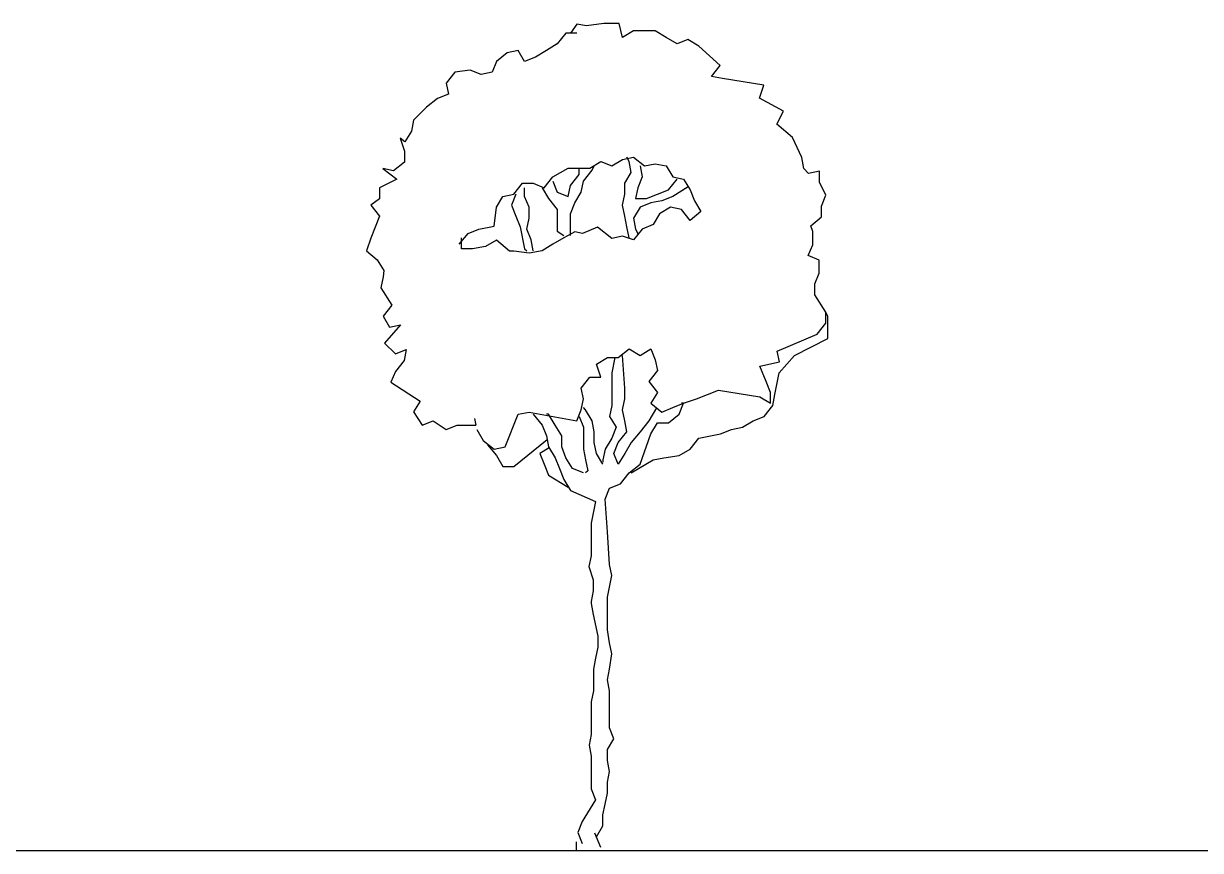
# Model space of a CAD drawing. Header units: millimetres. Extents: x 87938 to 265635, y 330093 to 434310.
# Drawn here: x 114555 to 127864, y 414087 to 423441 of the extents above; entities that cross this region are included whole.
import ezdxf

# ---------------------------------------------------------------- set-up
doc = ezdxf.new("R2010")
doc.units = ezdxf.units.MM
doc.layers.add('www.cad-blocks.net', color=7, linetype='Continuous')

# ---------------------------------------------------------------- blocks, each defined once
blk = doc.blocks.new('A$C0DAD05DF')
at = {"linetype": 'ByBlock'}
for p, q in [((2380, 9345), (2307, 9246)), ((2490, 9329), (2380, 9345)), ((2687, 9353), (2490, 9329)), ((2859, 9353), (2687, 9353)), ((2898, 9197), (2859, 9353)), ((2257, 9246), (2159, 9123)), ((2380, 9246), (2257, 9246)), ((3021, 9270), (2898, 9197)), ((3267, 9270), (3021, 9270)), ((3391, 9197), (3267, 9270)), ((3514, 9123), (3391, 9197)), ((2159, 9123), (2036, 9049)), ((3637, 9172), (3514, 9123)), ((3760, 9099), (3637, 9172)), ((4002, 8879), (3760, 9099)), ((1470, 8926), (1421, 8803)), ((1593, 9024), (1470, 8926)), ((1716, 9049), (1593, 9024)), ((1790, 8926), (1716, 9049)), ((1913, 8975), (1790, 8926)), ((2036, 9049), (1913, 8975)), ((1002, 8803), (904, 8680)), ((1175, 8827), (1002, 8803)), ((1298, 8778), (1175, 8827)), ((1421, 8803), (1298, 8778)), ((3903, 8756), (4002, 8879)), ((904, 8680), (928, 8556)), ((4026, 8732), (3903, 8756)), ((4495, 8658), (4026, 8732)), ((4445, 8510), (4495, 8658)), ((928, 8556), (805, 8507)), ((682, 8409), (535, 8260)), ((805, 8507), (682, 8409)), ((4716, 8363), (4445, 8510)), ((535, 8260), (510, 8137)), ((4642, 8214), (4716, 8363)), ((510, 8137), (436, 8014)), ((4820, 8066), (4642, 8214)), ((382, 8058), (431, 7910)), ((436, 8014), (382, 8058)), ((4925, 7838), (4820, 8066)), ((431, 7910), (431, 7786)), ((431, 7786), (308, 7689)), ((2529, 7718), (2652, 7793)), ((2553, 7694), (2578, 7744)), ((2652, 7793), (2775, 7744)), ((2775, 7744), (2898, 7817)), ((2898, 7817), (3021, 7841)), ((2972, 7793), (2947, 7841)), ((2996, 7670), (2972, 7793)), ((3021, 7841), (3144, 7744)), ((3095, 7744), (3119, 7620)), ((3144, 7744), (3267, 7768)), ((3267, 7768), (3391, 7744)), ((3391, 7744), (3464, 7620)), ((4949, 7715), (4925, 7838)), ((345, 7593), (147, 7496)), ((308, 7689), (185, 7713)), ((185, 7713), (345, 7593)), ((2011, 7497), (2110, 7620)), ((2110, 7620), (2283, 7718)), ((2283, 7718), (2529, 7718)), ((2307, 7522), (2406, 7645)), ((2406, 7645), (2406, 7718)), ((2455, 7571), (2553, 7694)), ((2922, 7547), (2996, 7670)), ((3119, 7620), (3070, 7497)), ((3415, 7472), (3514, 7595)), ((3464, 7620), (3587, 7595)), ((3587, 7595), (3661, 7472)), ((5000, 7659), (4949, 7715)), ((5123, 7683), (5000, 7659)), ((5123, 7560), (5123, 7683)), ((147, 7496), (147, 7372)), ((1667, 7423), (1765, 7547)), ((1765, 7547), (1888, 7547)), ((1790, 7398), (1790, 7497)), ((1888, 7547), (2011, 7497)), ((1987, 7497), (2061, 7374)), ((2110, 7571), (2159, 7448)), ((2283, 7398), (2307, 7522)), ((2430, 7448), (2455, 7571)), ((2922, 7423), (2922, 7547)), ((3070, 7497), (3045, 7374)), ((3292, 7423), (3415, 7472)), ((3641, 7505), (3464, 7398)), ((3661, 7472), (3710, 7349)), ((5197, 7412), (5123, 7560)), ((147, 7372), (49, 7298)), ((1470, 7275), (1544, 7398)), ((1544, 7398), (1667, 7423)), ((1691, 7423), (1642, 7300)), ((1840, 7275), (1790, 7398)), ((2061, 7374), (2159, 7251)), ((2159, 7448), (2283, 7398)), ((2307, 7202), (2356, 7325)), ((2356, 7325), (2430, 7448)), ((2898, 7300), (2922, 7423)), ((3045, 7374), (3169, 7374)), ((3218, 7325), (3095, 7275)), ((3169, 7374), (3292, 7423)), ((3341, 7349), (3218, 7325)), ((3464, 7398), (3341, 7349)), ((3710, 7349), (3784, 7226)), ((5148, 7289), (5197, 7412)), ((49, 7298), (147, 7175)), ((1447, 7061), (1470, 7275)), ((1642, 7300), (1691, 7176)), ((1840, 7152), (1840, 7275)), ((2159, 7251), (2159, 7004)), ((2307, 6955), (2307, 7202)), ((2922, 7176), (2898, 7300)), ((3095, 7275), (3021, 7152)), ((3316, 7202), (3242, 7079)), ((3439, 7275), (3316, 7202)), ((3562, 7251), (3439, 7275)), ((3661, 7127), (3562, 7251)), ((3784, 7226), (3661, 7127)), ((5148, 7166), (5148, 7289)), ((147, 7175), (98, 7052)), ((1273, 7029), (1447, 7061)), ((1691, 7176), (1741, 7053)), ((1814, 7029), (1840, 7152)), ((2947, 7053), (2922, 7176)), ((3021, 7152), (3045, 7029)), ((3242, 7079), (3119, 7029)), ((5025, 7067), (5148, 7166)), ((5048, 7000), (5025, 7067)), ((49, 6928), (0, 6781)), ((98, 7052), (49, 6928)), ((1051, 6857), (1150, 6980)), ((1076, 6807), (1076, 6930)), ((1150, 6980), (1273, 7029)), ((1741, 7053), (1790, 6807)), ((1864, 6906), (1814, 7029)), ((2233, 6930), (2110, 6857)), ((2159, 7004), (2233, 6955)), ((2356, 6998), (2233, 6930)), ((2443, 6979), (2356, 6998)), ((2615, 7050), (2443, 6979)), ((2775, 6924), (2615, 7050)), ((2898, 6948), (2775, 6924)), ((3021, 6906), (2898, 6948)), ((2972, 6930), (2947, 7053)), ((3119, 7029), (3021, 6906)), ((3045, 7029), (3070, 6980)), ((5048, 6852), (5048, 7000)), ((1199, 6807), (1076, 6807)), ((1347, 6832), (1199, 6807)), ((1470, 6902), (1347, 6832)), ((1617, 6778), (1470, 6902)), ((1790, 6807), (1814, 6783)), ((1888, 6783), (1864, 6906)), ((2110, 6857), (1987, 6783)), ((4998, 6729), (5048, 6852)), ((0, 6781), (123, 6682)), ((123, 6682), (196, 6559)), ((1667, 6778), (1617, 6778)), ((1840, 6758), (1667, 6778)), ((1987, 6783), (1840, 6758)), ((5122, 6679), (4998, 6729)), ((5122, 6532), (5122, 6679)), ((196, 6559), (190, 6487)), ((5072, 6409), (5122, 6532)), ((190, 6487), (165, 6364)), ((5072, 6286), (5072, 6409)), ((165, 6364), (289, 6167)), ((5196, 6089), (5072, 6286)), ((289, 6167), (190, 6044)), ((190, 6044), (263, 5921)), ((5220, 6039), (5196, 6089)), ((5196, 5966), (5196, 6089)), ((5220, 5793), (5220, 6039)), ((387, 5945), (205, 5739)), ((263, 5921), (387, 5945)), ((5097, 5841), (5196, 5966)), ((205, 5739), (328, 5616)), ((4645, 5649), (5097, 5841)), ((4843, 5600), (5220, 5793)), ((328, 5616), (451, 5666)), ((451, 5666), (427, 5542)), ((2849, 5575), (2972, 5674)), ((2922, 5231), (2898, 5600)), ((2972, 5674), (3095, 5600)), ((3095, 5600), (3218, 5674)), ((3218, 5674), (3267, 5551)), ((4671, 5526), (4645, 5649)), ((4670, 5403), (4843, 5600)), ((427, 5542), (328, 5419)), ((2602, 5501), (2726, 5575)), ((2652, 5354), (2602, 5501)), ((2726, 5575), (2849, 5575)), ((2809, 5575), (2775, 5403)), ((3267, 5551), (3292, 5428)), ((4449, 5477), (4671, 5526)), ((4523, 5305), (4449, 5477)), ((328, 5419), (278, 5296)), ((2430, 5231), (2529, 5354)), ((2529, 5354), (2652, 5354)), ((2775, 5403), (2775, 5033)), ((3292, 5428), (3193, 5305)), ((4621, 5156), (4670, 5403)), ((278, 5296), (609, 5083)), ((2455, 5108), (2430, 5231)), ((2922, 5108), (2922, 5231)), ((3193, 5305), (3292, 5181)), ((3858, 5156), (3981, 5206)), ((3981, 5206), (4449, 5132)), ((4572, 5181), (4523, 5305)), ((609, 5083), (535, 4960)), ((2430, 4985), (2455, 5108)), ((2898, 4985), (2922, 5108)), ((3292, 5181), (3218, 5058)), ((3218, 5058), (3341, 4959)), ((3464, 5009), (3587, 5058)), ((3538, 4935), (3587, 5058)), ((3587, 5058), (3562, 5058)), ((3587, 5058), (3735, 5108)), ((3735, 5108), (3858, 5156)), ((4449, 5132), (4572, 5058)), ((4572, 5058), (4572, 5181)), ((4596, 5033), (4621, 5156)), ((535, 4960), (633, 4812)), ((1568, 4566), (1716, 4935)), ((1716, 4935), (1840, 4959)), ((1840, 4959), (2380, 4861)), ((1888, 4935), (1987, 4812)), ((2061, 4935), (2036, 4935)), ((2134, 4812), (2061, 4935)), ((2380, 4861), (2430, 4985)), ((2479, 4985), (2455, 5009)), ((2553, 4861), (2479, 4985)), ((2775, 5033), (2750, 4910)), ((2922, 4861), (2898, 4985)), ((3280, 5008), (3193, 4861)), ((3341, 4959), (3464, 5009)), ((3415, 4836), (3538, 4935)), ((4498, 4910), (4596, 5033)), ((633, 4812), (756, 4861)), ((756, 4861), (903, 4762)), ((903, 4762), (1026, 4812)), ((1026, 4812), (1238, 4812)), ((1224, 4886), (1238, 4812)), ((1987, 4812), (2036, 4689)), ((2209, 4689), (2134, 4812)), ((2406, 4910), (2455, 4787)), ((2578, 4737), (2553, 4861)), ((2750, 4910), (2824, 4787)), ((2947, 4737), (2922, 4861)), ((3193, 4861), (3095, 4737)), ((3218, 4713), (3292, 4836)), ((3292, 4836), (3415, 4836)), ((4252, 4787), (4374, 4861)), ((4374, 4861), (4498, 4910)), ((1248, 4763), (1322, 4639)), ((2036, 4689), (2061, 4566)), ((2209, 4566), (2209, 4689)), ((2455, 4787), (2455, 4541)), ((2578, 4614), (2578, 4737)), ((2775, 4664), (2701, 4541)), ((2824, 4787), (2775, 4664)), ((2849, 4614), (2947, 4737)), ((3095, 4737), (2996, 4614)), ((3095, 4368), (3218, 4713)), ((3661, 4541), (3760, 4664)), ((3760, 4664), (4006, 4713)), ((4006, 4713), (4129, 4763)), ((4129, 4763), (4252, 4787)), ((1322, 4639), (1445, 4541)), ((1371, 4590), (1470, 4467)), ((1445, 4541), (1568, 4566)), ((1667, 4344), (2044, 4647)), ((2068, 4555), (1963, 4491)), ((2061, 4566), (2134, 4442)), ((2257, 4442), (2209, 4566)), ((2455, 4541), (2479, 4418)), ((2602, 4491), (2578, 4614)), ((2701, 4541), (2676, 4418)), ((2799, 4491), (2849, 4614)), ((2996, 4614), (2922, 4491)), ((3538, 4467), (3661, 4541)), ((1470, 4467), (1544, 4344)), ((1963, 4491), (2011, 4368)), ((2134, 4442), (2184, 4319)), ((2332, 4319), (2257, 4442)), ((2479, 4418), (2504, 4294)), ((2676, 4368), (2602, 4491)), ((2676, 4418), (2676, 4393)), ((2849, 4368), (2799, 4491)), ((2922, 4491), (2849, 4368)), ((2996, 4270), (3242, 4418)), ((3242, 4418), (3365, 4442)), ((3365, 4442), (3538, 4467)), ((1544, 4344), (1667, 4344)), ((2011, 4368), (2061, 4245)), ((2184, 4319), (2233, 4196)), ((2455, 4270), (2332, 4319)), ((2504, 4294), (2479, 4270)), ((2873, 4147), (2972, 4270)), ((2972, 4270), (3095, 4368)), ((2061, 4245), (2284, 4111)), ((2233, 4196), (2307, 4072)), ((2750, 4098), (2873, 4147)), ((2307, 4072), (2590, 3949)), ((2701, 3975), (2750, 4098)), ((2590, 3949), (2541, 3703)), ((2726, 3604), (2701, 3975)), ((2541, 3703), (2541, 3334)), ((2750, 3235), (2726, 3604)), ((2541, 3334), (2516, 3211)), ((2516, 3211), (2565, 3062)), ((2775, 3112), (2750, 3235)), ((2565, 3062), (2565, 2939)), ((2726, 2866), (2775, 3112)), ((2565, 2939), (2541, 2816)), ((2541, 2816), (2541, 2792)), ((2726, 2496), (2726, 2866)), ((2541, 2792), (2565, 2669)), ((2565, 2669), (2616, 2423)), ((2616, 2423), (2616, 2299)), ((2750, 2348), (2726, 2496)), ((2616, 2299), (2591, 2175)), ((2775, 2225), (2750, 2348)), ((2591, 2175), (2567, 2052)), ((2750, 2052), (2775, 2225)), ((2567, 2052), (2567, 1806)), ((2726, 1929), (2750, 2052)), ((2750, 1806), (2726, 1929)), ((2567, 1806), (2542, 1683)), ((2750, 1387), (2750, 1806)), ((2542, 1683), (2542, 1314)), ((2799, 1264), (2750, 1387)), ((2542, 1314), (2518, 1190)), ((2726, 1141), (2799, 1264)), ((2518, 1190), (2542, 1067)), ((2542, 1067), (2542, 698)), ((2726, 1018), (2726, 1141)), ((2750, 895), (2726, 1018)), ((2726, 772), (2750, 895)), ((2542, 698), (2591, 575)), ((2726, 649), (2726, 772)), ((2591, 575), (2442, 329)), ((2701, 525), (2726, 649)), ((2676, 402), (2701, 525)), ((2676, 279), (2676, 402)), ((2442, 329), (2392, 205)), ((2602, 156), (2676, 279)), ((2392, 205), (2442, 81)), ((2652, 33), (2585, 197)), ((2372, 98), (2372, 0))]:
    blk.add_line(p, q, dxfattribs=at)
blk = doc.blocks.new('format')
at = {"layer": 'www.cad-blocks.net', "color": 155, "true_color": 0x546d8e}
blk.add_line((102854, 414087), (265635, 414087), dxfattribs=at)

msp = doc.modelspace()

# ---------------------------------------------------------------- block references
msp.add_blockref('A$C0DAD05DF', (118432, 414087))
at = {"layer": 'www.cad-blocks.net'}
msp.add_blockref('format', (0, 0), dxfattribs=at)

doc.saveas('drawing.dxf')
